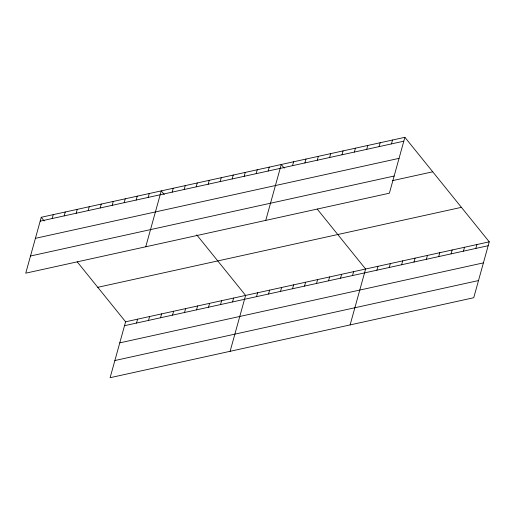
<?xml version="1.0" encoding="UTF-8"?>
<svg xmlns="http://www.w3.org/2000/svg" width="515" height="515" viewBox="0 0 515 515"><rect width="100%" height="100%" fill="white"/><g stroke="black" fill="none" stroke-linecap="round" stroke-linejoin="round"><path stroke-width="0.77" d="M41.252 217.279L25.75 273.169L389.392 193.196L404.887 137.305L41.252 217.279L44.232 220.974M52.17 218.527L53.251 214.639M64.175 215.888L65.251 212M76.175 213.249L77.25 209.36M88.174 210.609L89.249 206.721M100.174 207.97L101.249 204.082M112.173 205.331L113.248 201.442M124.173 202.691L125.248 198.803M136.172 200.052L137.248 196.164M148.172 197.412L149.253 193.524M145.751 246.775L161.253 190.885L164.234 194.586M77.218 261.845L125.609 321.804L110.113 377.695L473.748 297.722L489.25 241.831L404.887 137.305M172.171 192.134L173.252 188.245M136.533 323.053L137.608 319.165M184.17 189.494L185.252 185.606M148.532 320.414L149.608 316.525M196.176 186.855L197.251 182.967M160.532 317.774L161.613 313.886M208.176 184.216L209.251 180.334M172.531 315.135L173.613 311.247M220.175 181.576L221.25 177.694M184.531 312.496L185.612 308.607M232.175 178.937L233.25 175.055M196.53 309.856L197.612 305.968M244.174 176.297L245.249 172.416M208.536 307.217L209.611 303.329M256.174 173.658L257.249 169.776M220.536 304.577L221.611 300.696M268.173 171.019L269.255 167.137M232.535 301.938L233.61 298.056M265.753 220.388L281.254 164.497L284.235 168.193M230.108 351.307L245.61 295.417L196.736 234.859M292.539 165.663L293.614 161.774M256.534 296.659L257.609 292.778M268.534 294.02L269.609 290.138M304.899 162.94L305.981 159.058M280.533 291.381L281.608 287.499M317.266 160.223L318.341 156.341M292.533 288.741L293.614 284.859M329.632 157.506L330.707 153.618M304.532 286.102L305.614 282.22M341.992 154.783L343.074 150.901M316.532 283.462L317.613 279.581M354.359 152.067L355.434 148.178M328.531 280.823L329.613 276.941M366.719 149.344L367.8 145.462M340.537 278.184L341.612 274.302M379.085 146.627L380.16 142.745M352.537 275.544L353.612 271.663M391.452 143.91L392.527 140.022M350.11 324.914L365.611 269.023L317.221 209.058M376.896 270.188L377.978 266.3M389.263 267.472L390.338 263.583M401.629 264.749L402.704 260.867M413.989 262.032L415.064 258.144M426.356 259.309L427.431 255.427M438.716 256.592L439.797 252.711M451.082 253.876L452.157 249.987M463.442 251.153L464.524 247.271M475.809 248.436L476.884 244.548M40.17 221.167L403.812 141.187M35.413 238.329L399.054 158.35M30.507 256.007L394.149 176.033M392.546 180.636L432.729 171.798M97.773 287.312L461.414 207.339M125.609 321.804L489.25 241.831M124.533 325.692L488.175 245.713M119.776 342.855L483.411 262.875M114.871 360.532L478.512 280.559"/></g></svg>
